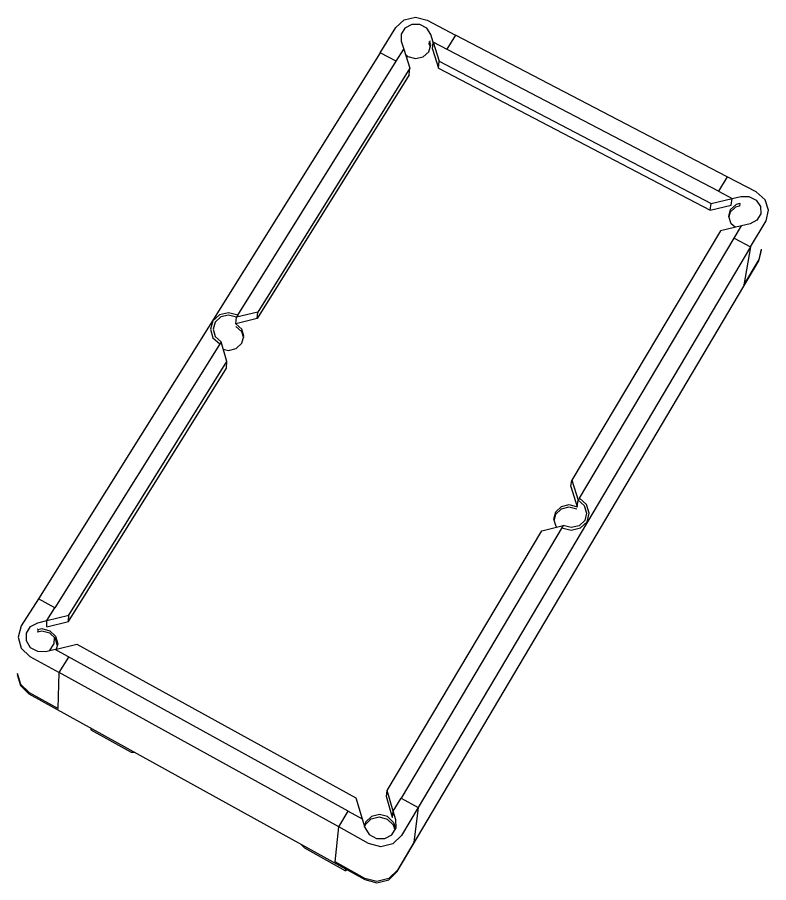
# Model space of a CAD drawing. Header units: millimetres. Extents: x 13967 to 26400, y -11617 to -3396.
# Drawn here: x 20115 to 20983, y -9825 to -8825 of the extents above; entities that cross this region are included whole.
import ezdxf

# ---------------------------------------------------------------- set-up
doc = ezdxf.new("R2010")
doc.units = ezdxf.units.MM
doc.header["$MEASUREMENT"] = 0
doc.layers.add('NewA-Ee_40_20-M_GeneralFFAndEInternalMovable', color=7, linetype='Continuous')

# ---------------------------------------------------------------- blocks, each defined once
blk = doc.blocks.new('Section Elem_170_1', base_point=(20019, -7720.3))
at = {"layer": 'NewA-Ee_40_20-M_GeneralFFAndEInternalMovable', "linetype": 'Continuous'}
for p, q in [((20552.5, -8836.8), (20562, -8828.2)), ((20562, -8828.2), (20575.2, -8825.1)), ((20575.2, -8825.1), (20588.5, -8828.4)), ((20588.5, -8828.4), (20621.4, -8845.6)), ((20534.3, -8866), (20552.5, -8836.8)), ((20562.9, -8837.5), (20558.5, -8844.6)), ((20570.8, -8833.5), (20562.9, -8837.5)), ((20579.9, -8833.6), (20570.8, -8833.5)), ((20588, -8837.8), (20579.9, -8833.6)), ((20592.7, -8844.9), (20588, -8837.8)), ((20558.5, -8844.6), (20558.6, -8852.9)), ((20595.6, -8854), (20592.7, -8844.9)), ((20621.4, -8845.6), (20611.2, -8862.1)), ((20935.2, -9009.3), (20621.4, -8845.6)), ((20558.6, -8852.9), (20561.5, -8862)), ((20590.4, -8865), (20592.6, -8857.1)), ((20591, -8856.3), (20591.3, -8853.1)), ((20591, -8856.3), (20592, -8859.3)), ((20591.9, -8852.9), (20591.3, -8853.1)), ((20592.6, -8857.1), (20591.3, -8853.1)), ((20591.9, -8853), (20591.9, -8852.9)), ((20594.8, -8862), (20595.6, -8854)), ((20925.2, -9026.2), (20595.6, -8854)), ((20595.6, -8854), (20602.6, -8875.9)), ((20534.3, -8866), (20139.2, -9497)), ((20552.9, -8875.7), (20534.3, -8866)), ((20552.9, -8875.7), (20561.5, -8862)), ((20561.5, -8862), (20568.5, -8883.9)), ((20563.5, -8868.1), (20566.3, -8870.6)), ((20566.3, -8870.6), (20575.2, -8872.9)), ((20584, -8870.8), (20590.4, -8865)), ((20594.8, -8862), (20601.8, -8883.9)), ((20369.6, -9169.2), (20552.9, -8875.7)), ((20552.9, -8875.7), (20552.9, -8875.8)), ((20575.2, -8872.9), (20584, -8870.8)), ((20601.8, -8883.9), (20602.6, -8875.9)), ((20602.6, -8875.9), (20916.8, -9040.2)), ((20568.5, -8883.9), (20392.8, -9165.7)), ((20567.7, -8891.8), (20568.5, -8883.9)), ((20601.8, -8883.9), (20915.5, -9048)), ((20567.7, -8891.8), (20392.2, -9173.4)), ((20935.2, -9009.3), (20925.2, -9026.2)), ((20968.9, -9026.9), (20935.2, -9009.3)), ((20935.2, -9009.4), (20935.2, -9009.3)), ((20925.2, -9026.2), (20941.1, -9034.4)), ((20925.2, -9026.2), (20925.2, -9026.2)), ((20979.1, -9035.9), (20968.9, -9026.9)), ((20915.5, -9048), (20916.8, -9040.2)), ((20916.8, -9040.2), (20941.1, -9034.4)), ((20939.7, -9042.2), (20941.1, -9034.4)), ((20941.1, -9034.4), (20951.1, -9032.1)), ((20949.9, -9040.4), (20945.5, -9041.5)), ((20949.9, -9040.4), (20949.4, -9043.5)), ((20949.9, -9040.4), (20949.7, -9039.9)), ((20951.1, -9032.1), (20960.4, -9032.2)), ((20960.4, -9032.2), (20968.6, -9036.5)), ((20968.6, -9036.5), (20973.6, -9043.8)), ((20983.2, -9048.1), (20979.1, -9035.9)), ((20915.5, -9048), (20939.7, -9042.2)), ((20937.1, -9055.5), (20939.2, -9047.4)), ((20938.7, -9050.5), (20937.3, -9055.9)), ((20945, -9044.6), (20938.7, -9050.5)), ((20939.2, -9047.4), (20945.5, -9041.5)), ((20949.4, -9043.5), (20945, -9044.6)), ((20973.6, -9043.8), (20974, -9052.3)), ((20980.2, -9060.3), (20983.2, -9048.1)), ((20939.9, -9063.7), (20937.1, -9055.5)), ((20969.6, -9059.5), (20961.8, -9063.7)), ((20962.4, -9090.2), (20980.2, -9060.3)), ((20974, -9052.3), (20969.6, -9059.5)), ((20951.7, -9066.1), (20927.4, -9071.9)), ((20944.5, -9067.8), (20939.9, -9063.7)), ((20943.3, -9080.2), (20951.7, -9066.1)), ((20961.8, -9063.7), (20951.7, -9066.1)), ((20927.4, -9071.9), (20755.7, -9360)), ((20764.6, -9380.8), (20943.3, -9080.2)), ((20943.3, -9080.2), (20962.4, -9090.2)), ((20962.4, -9090.2), (20578.1, -9738.3)), ((20962.4, -9090.2), (20954.5, -9134.8)), ((20971.8, -9106.6), (20974.8, -9094.5)), ((20972.1, -9105), (20975.1, -9092.9)), ((20554, -9812.3), (20971.8, -9106.6)), ((20954.5, -9134.8), (20972.1, -9105)), ((20954.4, -9134.8), (20954.5, -9134.8)), ((20348.5, -9169), (20340.8, -9176)), ((20359, -9166.5), (20348.5, -9169)), ((20359.1, -9169.3), (20350, -9171.4)), ((20369.6, -9169.2), (20359, -9166.5)), ((20368.1, -9171.6), (20359.1, -9169.3)), ((20392.8, -9165.7), (20368.1, -9171.6)), ((20369.6, -9169.2), (20368.1, -9171.6)), ((20392.2, -9173.4), (20392.8, -9165.7)), ((20340.8, -9176), (20338, -9185.7)), ((20343.5, -9177.4), (20341.1, -9185.7)), ((20350, -9171.4), (20343.5, -9177.4)), ((20367.6, -9179.2), (20368.1, -9171.6)), ((20392.2, -9173.4), (20367.6, -9179.2)), ((20374.3, -9185.4), (20367.6, -9179.2)), ((20338, -9185.7), (20340.9, -9195.4)), ((20341.1, -9185.7), (20343.6, -9194)), ((20367.4, -9182.3), (20374.1, -9188.4)), ((20374.1, -9188.4), (20376.2, -9195.6)), ((20376.8, -9193.7), (20374.3, -9185.4)), ((20350.3, -9200.1), (20158.3, -9507.5)), ((20340.9, -9195.4), (20348.8, -9202.6)), ((20343.6, -9194), (20350.3, -9200.1)), ((20357.1, -9222.9), (20350.3, -9200.1)), ((20374.4, -9201.9), (20376.8, -9193.7)), ((20348.8, -9202.6), (20348.8, -9202.7)), ((20352.8, -9208.5), (20358.8, -9210.1)), ((20358.8, -9210.1), (20367.9, -9207.9)), ((20367.9, -9207.9), (20374.4, -9201.9)), ((20174, -9523.5), (20356.6, -9230.5)), ((20174.3, -9516.2), (20357.1, -9222.9)), ((20356.6, -9230.5), (20357.1, -9222.9)), ((20754.6, -9367.5), (20755.7, -9360)), ((20755.7, -9360), (20763.1, -9383.3)), ((20754.6, -9367.5), (20762, -9390.7)), ((20764.6, -9380.8), (20763.1, -9383.3)), ((20772.7, -9388.1), (20764.6, -9380.8)), ((20737.3, -9396.7), (20743.8, -9390.5)), ((20743.8, -9390.5), (20752.8, -9388.3)), ((20752.8, -9388.3), (20762, -9390.7)), ((20762, -9390.7), (20763.1, -9383.3)), ((20762, -9390.7), (20762.1, -9390.6)), ((20763.1, -9383.3), (20770, -9389.5)), ((20770, -9389.5), (20772.8, -9398.1)), ((20775.9, -9398.1), (20772.7, -9388.1)), ((20735.1, -9405.1), (20737.3, -9396.7)), ((20736.8, -9399.6), (20735.2, -9405.7)), ((20743.3, -9393.5), (20736.8, -9399.6)), ((20752.4, -9391.3), (20743.3, -9393.5)), ((20761.6, -9393.6), (20752.4, -9391.3)), ((20772.8, -9398.1), (20770.6, -9406.5)), ((20773.3, -9408), (20775.9, -9398.1)), ((20737.8, -9413.6), (20735.1, -9405.1)), ((20770.6, -9406.5), (20764.1, -9412.7)), ((20765.7, -9415.2), (20773.3, -9408)), ((20542.2, -9718.5), (20720.9, -9418.5)), ((20745.7, -9412.5), (20558.5, -9727.5)), ((20720.9, -9418.5), (20745.7, -9412.5)), ((20738.5, -9414.3), (20737.8, -9413.6)), ((20744.3, -9415), (20755.1, -9417.8)), ((20745.7, -9412.6), (20745.7, -9412.5)), ((20755, -9414.9), (20745.7, -9412.5)), ((20764.1, -9412.7), (20755, -9414.9)), ((20755.1, -9417.8), (20765.7, -9415.2)), ((20139.2, -9497), (20119.5, -9528.4)), ((20139.2, -9497), (20139.2, -9497.1)), ((20158.3, -9507.5), (20139.2, -9497)), ((20149.1, -9522.3), (20158.3, -9507.5)), ((20158.3, -9507.5), (20158.3, -9507.6)), ((20149.1, -9522.3), (20174.3, -9516.2)), ((20174, -9523.5), (20174.3, -9516.2)), ((20119.5, -9528.4), (20115.8, -9541.3)), ((20125.5, -9536.9), (20130.3, -9529.2)), ((20130.3, -9529.2), (20138.6, -9524.8)), ((20138.6, -9524.8), (20149.1, -9522.3)), ((20148.9, -9529.6), (20149.1, -9522.3)), ((20148.9, -9529.6), (20174, -9523.5)), ((20125.5, -9545.9), (20125.5, -9536.9)), ((20138.5, -9532), (20138.4, -9532.1)), ((20138.4, -9532.1), (20138.6, -9532.7)), ((20138.4, -9535), (20138.5, -9535.6)), ((20138.6, -9532.7), (20138.5, -9535.6)), ((20143.1, -9534.5), (20138.5, -9535.6)), ((20138.6, -9532.7), (20143.2, -9531.6)), ((20152.3, -9536.9), (20143.1, -9534.5)), ((20143.2, -9531.6), (20152.4, -9534)), ((20159, -9543.2), (20152.3, -9536.9)), ((20152.4, -9534), (20159.1, -9540.3)), ((20159.1, -9540.3), (20161.6, -9549)), ((20115.8, -9541.3), (20119.4, -9554.2)), ((20130.2, -9553.7), (20125.5, -9545.9)), ((20152.2, -9557.3), (20157.1, -9549.5)), ((20157.3, -9541.6), (20157.1, -9549.5)), ((20158.5, -9555.8), (20183.7, -9549.7)), ((20161.1, -9550.6), (20159, -9543.2)), ((20161.6, -9549), (20159.7, -9555.5)), ((20183.7, -9549.7), (20506.3, -9727.3)), ((20119.4, -9554.2), (20129.4, -9563.8)), ((20138.5, -9558.2), (20130.2, -9553.7)), ((20148, -9558.3), (20138.5, -9558.2)), ((20158.5, -9555.8), (20148, -9558.3)), ((20497.2, -9742.5), (20158.5, -9555.8)), ((20158.5, -9555.9), (20158.5, -9555.8)), ((20129.4, -9563.8), (20163.3, -9582.5)), ((20163.3, -9582.5), (20174.5, -9564.6)), ((20114.9, -9583.1), (20118.5, -9595.9)), ((20114.9, -9584.5), (20118.5, -9597.4)), ((20162.1, -9624), (20163.3, -9582.5)), ((20486.3, -9760.8), (20163.3, -9582.5)), ((20118.5, -9595.9), (20128.5, -9605.4)), ((20118.5, -9597.4), (20128.4, -9606.9)), ((20128.4, -9606.9), (20516.4, -9821.6)), ((20128.5, -9605.4), (20162.1, -9624)), ((20162.1, -9624), (20162.1, -9624)), ((20199.9, -9646.4), (20199.9, -9648.4)), ((20199.9, -9648.4), (20246.6, -9674.3)), ((20246.6, -9674.3), (20250.7, -9674.5)), ((20541.4, -9725.6), (20542.2, -9718.5)), ((20549.4, -9742.7), (20542.2, -9718.5)), ((20506.3, -9727.3), (20513.5, -9751.5)), ((20548.6, -9749.7), (20541.4, -9725.6)), ((20549.4, -9742.7), (20558.5, -9727.5)), ((20558.5, -9727.5), (20578.1, -9738.3)), ((20578.1, -9738.3), (20558.9, -9770.6)), ((20578.1, -9738.3), (20573.2, -9778.8)), ((20486.3, -9760.8), (20497.2, -9742.5)), ((20497.2, -9742.5), (20513.5, -9751.5)), ((20497.2, -9742.6), (20497.2, -9742.5)), ((20524.1, -9748.8), (20517.4, -9755.2)), ((20523.8, -9751.6), (20533.1, -9749.3)), ((20533.4, -9746.5), (20524.1, -9748.8)), ((20533.1, -9749.3), (20542.4, -9751.8)), ((20542.8, -9748.9), (20533.4, -9746.5)), ((20549.7, -9755.5), (20542.8, -9748.9)), ((20548.6, -9749.7), (20549.4, -9742.7)), ((20548.7, -9749.7), (20548.6, -9749.7)), ((20552.5, -9752.7), (20549.4, -9742.7)), ((20482.2, -9801.2), (20486.3, -9760.8)), ((20520.9, -9779.9), (20486.3, -9760.8)), ((20513.5, -9751.5), (20516.5, -9761.6)), ((20517.4, -9755.2), (20516.1, -9760.1)), ((20516.3, -9760.9), (20517.1, -9758)), ((20517.1, -9758), (20523.8, -9751.6)), ((20542.4, -9751.8), (20549.4, -9758.3)), ((20549.4, -9758.3), (20550.7, -9762.7)), ((20549.7, -9755.5), (20551, -9759.9)), ((20550.7, -9762.7), (20551, -9759.9)), ((20551, -9759.9), (20551.6, -9759.8)), ((20552.6, -9761.9), (20552.5, -9752.7)), ((20516.5, -9761.6), (20521.5, -9769.5)), ((20521.5, -9769.5), (20530, -9774.2)), ((20539.6, -9774.3), (20547.9, -9769.8)), ((20547.9, -9769.8), (20552.6, -9761.9)), ((20558.9, -9770.6), (20548.9, -9780.2)), ((20550.7, -9762.7), (20551.3, -9762.6)), ((20535, -9783.6), (20520.9, -9779.9)), ((20530, -9774.2), (20539.6, -9774.3)), ((20548.9, -9780.2), (20535, -9783.6)), ((20573.2, -9778.8), (20554.2, -9810.9)), ((20442.9, -9780.9), (20446.8, -9785.1)), ((20446.8, -9785.1), (20494.2, -9811.4)), ((20516.5, -9820.2), (20482.2, -9801.2)), ((20494.2, -9811.4), (20494.4, -9809.4)), ((20495.2, -9809.8), (20494.2, -9811.4)), ((20530.4, -9823.8), (20516.5, -9820.2)), ((20544.2, -9820.5), (20530.4, -9823.8)), ((20544.1, -9821.8), (20554, -9812.3)), ((20554.2, -9810.9), (20544.2, -9820.5)), ((20516.4, -9821.6), (20530.3, -9825.2)), ((20530.3, -9825.2), (20544.1, -9821.8))]:
    blk.add_line(p, q, dxfattribs=at)

msp = doc.modelspace()

# ---------------------------------------------------------------- block references
at = {"layer": 'NewA-Ee_40_20-M_GeneralFFAndEInternalMovable', "lineweight": 0}
msp.add_blockref('Section Elem_170_1', (20019, -7720.3), dxfattribs=at)

doc.saveas('drawing.dxf')
